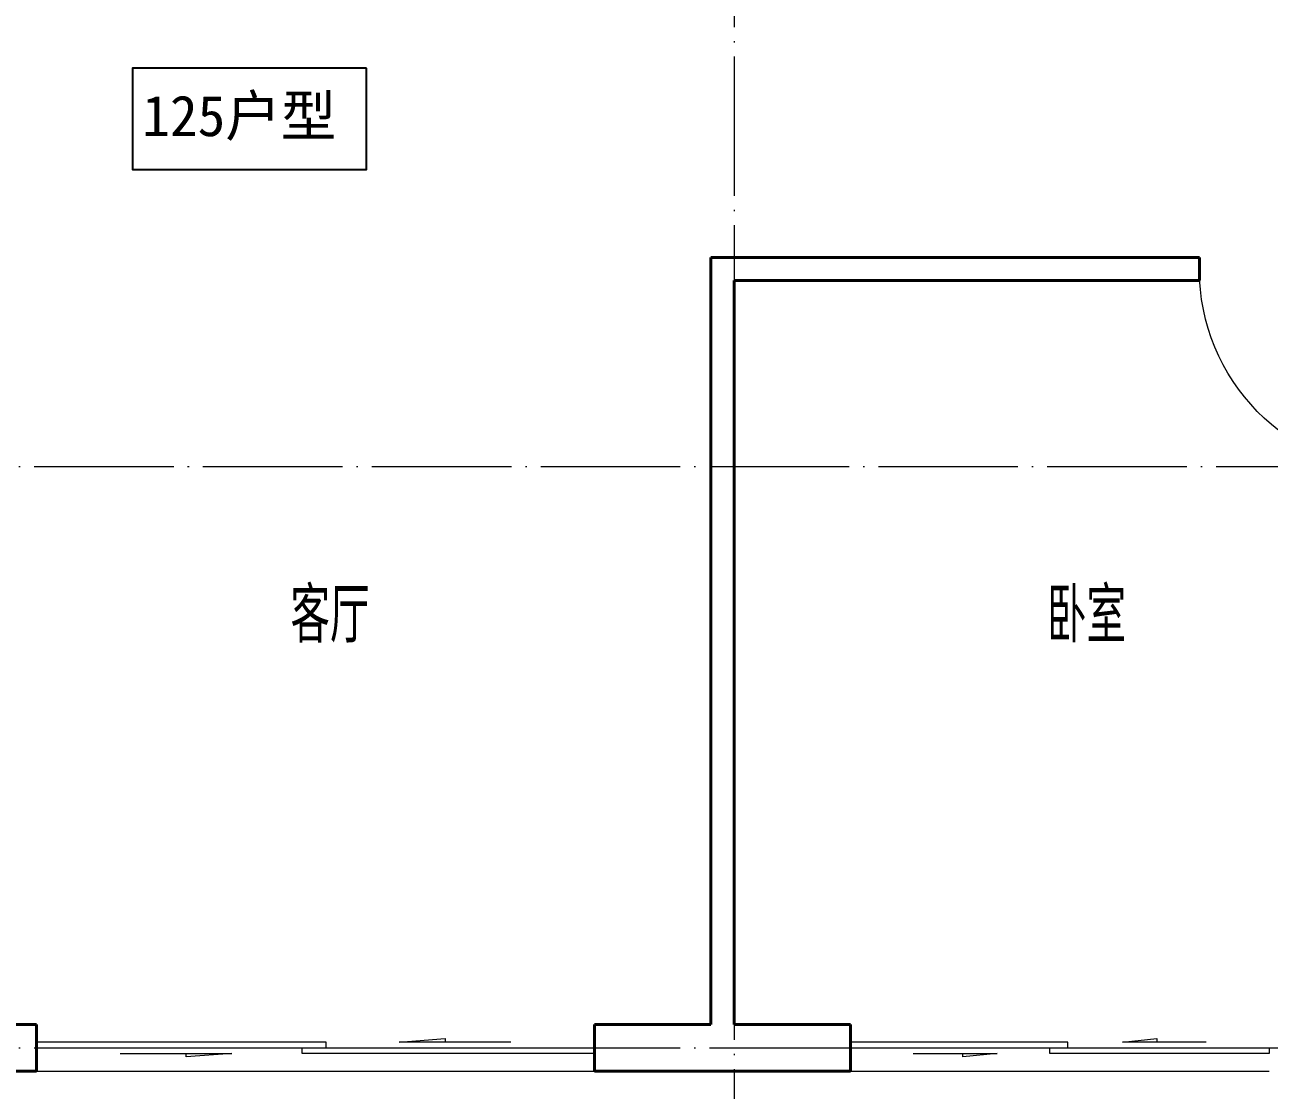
# Model space of a CAD drawing. Extents: x 27938 to 650306, y -92720 to 1524912.
# Drawn here: x 317267 to 322617, y 365942 to 370524 of the extents above; entities that cross this region are included whole.
import ezdxf

# ---------------------------------------------------------------- set-up
doc = ezdxf.new("R2010")
doc.units = 0
doc.header["$LTSCALE"] = 1000
doc.header["$MEASUREMENT"] = 0
doc.linetypes.add('DOTE', pattern=[2.42, 2, -0.2, 0.02, -0.2])
for name, color, linetype, lineweight in [('DOTE', 19, 'DOTE', 9), ('WALL', 9, 'Continuous', 40), ('WINDOW', 8, 'Continuous', 15)]:
    doc.layers.add(name, color=color, linetype=linetype, lineweight=lineweight)
doc.layers.add('PUB_TEXT', color=4, linetype='Continuous')
doc.styles.get("Standard").update_dxf_attribs({"font": 'gbenor.shx', "bigfont": 'gbcbig.shx'})
doc.styles.add('黑体', font='simhei.ttf')

# ---------------------------------------------------------------- blocks, each defined once
blk = doc.blocks.new('FGDGDRGSDGDG')
at = {"layer": 'DOTE', "linetype": 'DOTE', "ltscale": 0.3}
for p, q in [((538382.5, 529998.5), (538382.5, 513948.5)), ((488182.5, 520248.5), (546982.5, 520248.5)), ((488182.5, 517748.5), (546982.5, 517748.5))]:
    blk.add_line(p, q, dxfattribs=at)
blk = doc.blocks.new('$DorLib2D$00000131')
at = {"color": 0, "linetype": 'Continuous'}
for p, q in [((0.15, 0.125), (0.2319, 0.1973)), ((0.2319, 0.1973), (0.2319, 0.125)), ((-0.5, 0.125), (-0.5, 0)), ((0.0192, 0.125), (-0.5, 0.125)), ((0.0192, 0), (0.0192, 0.125)), ((0.35, 0.125), (0.15, 0.125)), ((-0.5, 0), (0.0192, 0)), ((-0.024, 0), (0.5, 0)), ((-0.024, -0.125), (-0.024, 0)), ((0.5, 0), (0.5, -0.125)), ((-0.35, -0.125), (-0.15, -0.125)), ((-0.2319, -0.1973), (-0.2319, -0.125)), ((-0.15, -0.125), (-0.2319, -0.1973)), ((0.5, -0.125), (-0.024, -0.125))]:
    blk.add_line(p, q, dxfattribs=at)
blk = doc.blocks.new('$DorLib2D$00000001')
for p, q in [((0.45, 0.975), (0.5, 0.975)), ((0.45, 0), (0.45, 0.975)), ((0.5, 0), (0.5, 0.975)), ((0.5, 0), (0.45, 0))]:
    blk.add_line(p, q)
at = {"lineweight": 13}
blk.add_arc((0.475, 0), 0.975, 91.46928, 180, dxfattribs=at)

msp = doc.modelspace()

# ---------------------------------------------------------------- linework, layer by layer
at = {"color": 8}
msp.add_lwpolyline([(318735, 370337.4), (317729, 370337.4), (317729, 369901.4), (318735, 369901.4)], close=True, dxfattribs=at)
at = {"layer": 'WALL', "color": 8}
for p, q in [((322316.6, 369523.7), (320216.6, 369523.7)), ((320216.6, 369523.7), (320216.6, 366223.7)), ((322316.6, 369423.7), (322316.6, 369523.7)), ((320316.6, 369423.7), (322316.6, 369423.7)), ((320316.6, 369423.7), (320316.6, 366223.7)), ((317316.6, 366223.7), (316516.6, 366223.7)), ((317316.6, 366023.7), (317316.6, 366223.7)), ((320216.6, 366223.7), (319716.6, 366223.7)), ((319716.6, 366223.7), (319716.6, 366023.7)), ((320816.6, 366223.7), (320316.6, 366223.7)), ((320816.6, 366023.7), (320816.6, 366223.7)), ((316516.6, 366023.7), (317316.6, 366023.7)), ((319716.6, 366023.7), (320316.6, 366023.7)), ((320316.6, 366023.7), (320816.6, 366023.7))]:
    msp.add_line(p, q, dxfattribs=at)
at = {"layer": 'WINDOW'}
for p, q in [((317316.6, 366023.7), (319716.6, 366023.7)), ((320816.6, 366023.7), (322616.6, 366023.7))]:
    msp.add_line(p, q, dxfattribs=at)

# ---------------------------------------------------------------- block references
msp.add_blockref('FGDGDRGSDGDG', (-218065.9, -151624.7))
at = {"layer": 'WINDOW', "xscale": -900, "yscale": 900, "zscale": -900, "rotation": 179.9999999875247}
msp.add_blockref('$DorLib2D$00000001', (322766.6, 369473.7), dxfattribs=at)
at = {"layer": 'WINDOW', "yscale": 200}
for p, xscale, zscale in [((318516.6, 366123.7), 2400, 2400), ((321716.6, 366123.7), 1800, 1800)]:
    msp.add_blockref('$DorLib2D$00000131', p, dxfattribs=dict(at, xscale=xscale, zscale=zscale))

# ---------------------------------------------------------------- texts
at = {"color": 8, "style": '黑体'}
msp.add_text('125户型', height=175, dxfattribs=at).set_placement((317771.3, 370045.2))
at = {"layer": 'PUB_TEXT', "color": 8}
for s, p in [('客厅', (318408.5, 367866.2)), ('卧室', (321661.2, 367866.2))]:
    msp.add_text(s, height=236.31, dxfattribs=at).set_placement(p)

doc.saveas('drawing.dxf')
